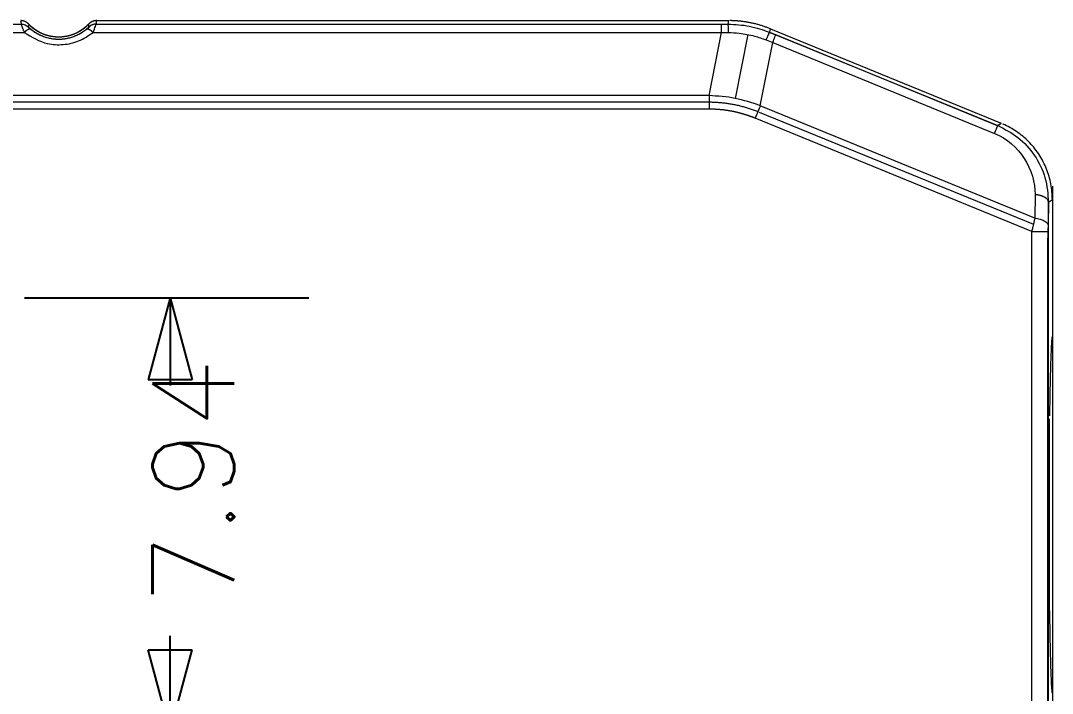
# Model space of a CAD drawing. Extents: x -778 to -614, y -2061 to -1833.
# Drawn here: x -675.78 to -656.89, y -1886.75 to -1874.44 of the extents above; entities that cross this region are included whole.
import ezdxf

# ---------------------------------------------------------------- set-up
doc = ezdxf.new("R2010")
doc.units = 0
doc.header["$MEASUREMENT"] = 0
doc.layers.add('3', color=7, linetype='Continuous')
doc.layers.add('TOP', color=7, linetype='Continuous')
doc.styles.add('helios', font='simplex.shx', dxfattribs={"bigfont": 'bigfont'})
doc.dimstyles.get("Standard").update_dxf_attribs({"dimtxt": 0.18, "dimasz": 0.18, "dimexe": 0.18, "dimexo": 0.0625, "dimgap": 0.09, "dimtad": 0, "dimtih": 1, "dimtoh": 1, "dimdec": 4, "dimzin": 0, "dimdsep": 46, "dimtxsty": 'Standard', "dimcen": 0.09, "dimadec": 0, "dimazin": 0, "dimtfac": 1, "dimtdec": 4, "dimtofl": 0, "dimtmove": 0, "dimatfit": 3, "dimfxl": 1, "dimtolj": 1, "dimtzin": 0, "dimarcsym": 0})

# ---------------------------------------------------------------- blocks, each defined once
blk = doc.blocks.new('_U8')
at = {"color": 92, "linetype": 'Continuous'}
for p, q in [((123.698, 128.677), (128.902, 128.677)), ((126.362, 128.677), (126.362, 127.075)), ((126.362, 120.737), (126.362, 122.495)), ((118.724, 120.737), (128.902, 120.737))]:
    blk.add_line(p, q, dxfattribs=at)
at = {"color": 92}
for p, q in [((126.362, 128.677, 126.362), (125.96, 127.177)), ((126.362, 128.677, 126.362), (126.764, 127.177)), ((126.764, 127.177), (125.96, 127.177)), ((126.362, 120.737, 126.362), (125.96, 122.237)), ((125.96, 122.237), (126.764, 122.237)), ((126.362, 120.737, 126.362), (126.764, 122.237))]:
    blk.add_line(p, q, dxfattribs=at)
at = {"layer": 'TOP', "color": 6, "linetype": 'Continuous', "insert": (127.536, 123.065), "char_height": 1.5, "attachment_point": 7, "rotation": 90, "line_spacing_factor": 0.903614, "style": 'helios'}
blk.add_mtext('\\W01.000;7.94', dxfattribs=at)
blk = doc.blocks.new('*D82')
at = {"color": 0, "linetype": 'Continuous', "lineweight": 0}
for p, q in [((-697.091, -1877.465), (-697.091, -1897.642)), ((-656.891, -1877.465), (-656.891, -1897.642)), ((-696.911, -1897.462), (-683.498, -1897.462)), ((-657.071, -1897.462), (-670.485, -1897.462))]:
    blk.add_line(p, q, dxfattribs=at)
for points in [[(-696.911, -1897.432), (-696.911, -1897.492), (-697.091, -1897.462)], [(-657.071, -1897.432), (-657.071, -1897.492), (-656.891, -1897.462)]]:
    blk.add_solid(points, dxfattribs=at)
at = {"layer": 'Defpoints', "color": 0, "linetype": 'Continuous', "lineweight": 0}
for p in [(-697.091, -1877.402), (-656.891, -1877.402), (-656.891, -1897.462)]:
    blk.add_point(p, dxfattribs=at)
at = {"color": 0, "linetype": 'Continuous', "lineweight": 0, "insert": (-676.991, -1897.462), "char_height": 3.5, "attachment_point": 5}
blk.add_mtext('\\A1;40.20', dxfattribs=at)

msp = doc.modelspace()

# ---------------------------------------------------------------- linework, layer by layer
at = {"layer": '3', "color": 18, "linetype": 'Continuous', "lineweight": 0}
for p, q in [((-677.36, -1874.504), (-675.769, -1874.504)), ((-677.359, -1874.501), (-675.769, -1874.501)), ((-674.395, -1874.504), (-662.948, -1874.504)), ((-674.394, -1874.501), (-662.948, -1874.501)), ((-662.826, -1874.501), (-662.814, -1874.438)), ((-677.416, -1874.654), (-675.712, -1874.654)), ((-675.601, -1874.591), (-675.648, -1874.542)), ((-674.516, -1874.542), (-674.562, -1874.591)), ((-674.451, -1874.654), (-662.948, -1874.654)), ((-663.175, -1875.81), (-662.948, -1874.654)), ((-662.469, -1874.691), (-662.698, -1875.86)), ((-662.066, -1874.651), (-662.053, -1874.587)), ((-657.893, -1876.361), (-661.954, -1874.7)), ((-661.953, -1874.697), (-657.892, -1876.358)), ((-662.238, -1875.994), (-662.011, -1874.839)), ((-662.011, -1874.839), (-657.949, -1876.5)), ((-663.175, -1875.81), (-696.619, -1875.81)), ((-696.634, -1875.925), (-663.198, -1875.925)), ((-657.212, -1878.051), (-662.238, -1875.994)), ((-663.175, -1876.058), (-696.65, -1876.058)), ((-662.261, -1876.11), (-657.238, -1878.164)), ((-657.268, -1878.295), (-662.332, -1876.223)), ((-657.892, -1876.358), (-657.828, -1876.316)), ((-657.208, -1877.621), (-657.212, -1878.051)), ((-656.962, -1877.759), (-656.891, -1877.711)), ((-656.967, -1877.736), (-656.971, -1878.149)), ((-656.962, -1877.759), (-656.966, -1878.188)), ((-657.268, -1888.67), (-657.268, -1878.295)), ((-656.972, -1888.549), (-656.972, -1878.416)), ((-656.967, -1878.295), (-656.967, -1888.67))]:
    msp.add_line(p, q, dxfattribs=at)
at = {"layer": '3', "color": 213, "linetype": 'Continuous', "lineweight": 0}
for p, q in [((-674.386, -1874.438), (-662.814, -1874.438)), ((-674.386, -1874.438), (-662.814, -1874.438)), ((-662.053, -1874.587), (-657.828, -1876.316)), ((-662.053, -1874.587), (-657.828, -1876.316)), ((-656.891, -1877.711), (-656.891, -1880.216)), ((-656.891, -1877.711), (-656.891, -1880.216)), ((-656.944, -1885.241), (-656.944, -1881.724))]:
    msp.add_line(p, q, dxfattribs=at)
for points in [[(-675.632, -1874.501, 0), (-675.634, -1874.499, 0), (-675.636, -1874.496, 0), (-675.638, -1874.494, 0), (-675.641, -1874.492, 0), (-675.643, -1874.49, 0), (-675.646, -1874.487, 0), (-675.648, -1874.485, 0), (-675.651, -1874.483, 0), (-675.653, -1874.481, 0), (-675.656, -1874.479, 0), (-675.658, -1874.477, 0), (-675.661, -1874.475, 0), (-675.664, -1874.473, 0), (-675.667, -1874.471, 0), (-675.669, -1874.47, 0), (-675.672, -1874.468, 0), (-675.675, -1874.466, 0), (-675.678, -1874.465, 0), (-675.681, -1874.463, 0), (-675.683, -1874.461, 0), (-675.686, -1874.46, 0), (-675.689, -1874.458, 0), (-675.692, -1874.457, 0), (-675.695, -1874.456, 0), (-675.698, -1874.454, 0), (-675.701, -1874.453, 0), (-675.704, -1874.452, 0), (-675.707, -1874.451, 0), (-675.71, -1874.449, 0), (-675.714, -1874.448, 0), (-675.717, -1874.447, 0), (-675.72, -1874.446, 0), (-675.723, -1874.445, 0), (-675.726, -1874.444, 0), (-675.729, -1874.444, 0), (-675.732, -1874.443, 0), (-675.736, -1874.442, 0), (-675.739, -1874.441, 0), (-675.742, -1874.441, 0), (-675.745, -1874.44, 0), (-675.749, -1874.44, 0), (-675.752, -1874.439, 0), (-675.755, -1874.439, 0), (-675.758, -1874.439, 0), (-675.762, -1874.438, 0), (-675.765, -1874.438, 0), (-675.768, -1874.438, 0), (-675.772, -1874.438, 0), (-675.775, -1874.438, 0)], [(-675.631, -1874.501, 0), (-675.634, -1874.499, 0), (-675.636, -1874.496, 0), (-675.638, -1874.494, 0), (-675.641, -1874.492, 0), (-675.643, -1874.49, 0), (-675.646, -1874.487, 0), (-675.648, -1874.485, 0), (-675.651, -1874.483, 0), (-675.653, -1874.481, 0), (-675.656, -1874.479, 0), (-675.658, -1874.477, 0), (-675.661, -1874.475, 0), (-675.664, -1874.473, 0), (-675.667, -1874.471, 0), (-675.669, -1874.47, 0), (-675.672, -1874.468, 0), (-675.675, -1874.466, 0), (-675.678, -1874.465, 0), (-675.681, -1874.463, 0), (-675.683, -1874.461, 0), (-675.686, -1874.46, 0), (-675.689, -1874.458, 0), (-675.692, -1874.457, 0), (-675.695, -1874.456, 0), (-675.698, -1874.454, 0), (-675.701, -1874.453, 0), (-675.704, -1874.452, 0), (-675.707, -1874.451, 0), (-675.71, -1874.449, 0), (-675.714, -1874.448, 0), (-675.717, -1874.447, 0), (-675.72, -1874.446, 0), (-675.723, -1874.445, 0), (-675.726, -1874.444, 0), (-675.729, -1874.444, 0), (-675.732, -1874.443, 0), (-675.736, -1874.442, 0), (-675.739, -1874.442, 0), (-675.742, -1874.441, 0), (-675.745, -1874.44, 0), (-675.749, -1874.44, 0), (-675.752, -1874.439, 0), (-675.755, -1874.439, 0), (-675.758, -1874.439, 0), (-675.762, -1874.438, 0), (-675.765, -1874.438, 0), (-675.768, -1874.438, 0), (-675.772, -1874.438, 0), (-675.775, -1874.438, 0)], [(-674.386, -1874.438, 0), (-674.389, -1874.438, 0), (-674.392, -1874.438, 0), (-674.395, -1874.438, 0), (-674.399, -1874.438, 0), (-674.402, -1874.438, 0), (-674.405, -1874.439, 0), (-674.408, -1874.439, 0), (-674.412, -1874.439, 0), (-674.415, -1874.44, 0), (-674.418, -1874.44, 0), (-674.421, -1874.441, 0), (-674.425, -1874.441, 0), (-674.428, -1874.442, 0), (-674.431, -1874.443, 0), (-674.434, -1874.444, 0), (-674.437, -1874.444, 0), (-674.441, -1874.445, 0), (-674.444, -1874.446, 0), (-674.447, -1874.447, 0), (-674.45, -1874.448, 0), (-674.453, -1874.449, 0), (-674.456, -1874.451, 0), (-674.459, -1874.452, 0), (-674.462, -1874.453, 0), (-674.465, -1874.454, 0), (-674.468, -1874.456, 0), (-674.471, -1874.457, 0), (-674.474, -1874.458, 0), (-674.477, -1874.46, 0), (-674.48, -1874.461, 0), (-674.483, -1874.463, 0), (-674.486, -1874.465, 0), (-674.489, -1874.466, 0), (-674.492, -1874.468, 0), (-674.494, -1874.47, 0), (-674.497, -1874.471, 0), (-674.5, -1874.473, 0), (-674.502, -1874.475, 0), (-674.505, -1874.477, 0), (-674.508, -1874.479, 0), (-674.51, -1874.481, 0), (-674.513, -1874.483, 0), (-674.515, -1874.485, 0), (-674.518, -1874.487, 0), (-674.52, -1874.49, 0), (-674.523, -1874.492, 0), (-674.525, -1874.494, 0), (-674.528, -1874.496, 0), (-674.53, -1874.499, 0)], [(-674.386, -1874.438, 0), (-674.389, -1874.438, 0), (-674.392, -1874.438, 0), (-674.395, -1874.438, 0), (-674.399, -1874.438, 0), (-674.402, -1874.438, 0), (-674.405, -1874.439, 0), (-674.408, -1874.439, 0), (-674.412, -1874.439, 0), (-674.415, -1874.44, 0), (-674.418, -1874.44, 0), (-674.421, -1874.441, 0), (-674.425, -1874.441, 0), (-674.428, -1874.442, 0), (-674.431, -1874.443, 0), (-674.434, -1874.444, 0), (-674.437, -1874.444, 0), (-674.441, -1874.445, 0), (-674.444, -1874.446, 0), (-674.447, -1874.447, 0), (-674.45, -1874.448, 0), (-674.453, -1874.449, 0), (-674.456, -1874.451, 0), (-674.459, -1874.452, 0), (-674.462, -1874.453, 0), (-674.465, -1874.454, 0), (-674.468, -1874.456, 0), (-674.471, -1874.457, 0), (-674.474, -1874.458, 0), (-674.477, -1874.46, 0), (-674.48, -1874.461, 0), (-674.483, -1874.463, 0), (-674.486, -1874.465, 0), (-674.489, -1874.466, 0), (-674.492, -1874.468, 0), (-674.494, -1874.47, 0), (-674.497, -1874.471, 0), (-674.5, -1874.473, 0), (-674.502, -1874.475, 0), (-674.505, -1874.477, 0), (-674.508, -1874.479, 0), (-674.51, -1874.481, 0), (-674.513, -1874.483, 0), (-674.515, -1874.485, 0), (-674.518, -1874.487, 0), (-674.52, -1874.49, 0), (-674.523, -1874.492, 0), (-674.525, -1874.494, 0), (-674.528, -1874.496, 0), (-674.53, -1874.499, 0)], [(-662.053, -1874.587, 0), (-662.068, -1874.581, 0), (-662.082, -1874.576, 0), (-662.097, -1874.57, 0), (-662.111, -1874.565, 0), (-662.126, -1874.559, 0), (-662.141, -1874.554, 0), (-662.155, -1874.549, 0), (-662.17, -1874.544, 0), (-662.185, -1874.539, 0), (-662.2, -1874.534, 0), (-662.215, -1874.529, 0), (-662.229, -1874.525, 0), (-662.244, -1874.52, 0), (-662.259, -1874.516, 0), (-662.274, -1874.511, 0), (-662.289, -1874.507, 0), (-662.305, -1874.503, 0), (-662.32, -1874.499, 0), (-662.335, -1874.496, 0), (-662.35, -1874.492, 0), (-662.365, -1874.488, 0), (-662.38, -1874.485, 0), (-662.396, -1874.482, 0), (-662.411, -1874.478, 0), (-662.426, -1874.475, 0), (-662.442, -1874.472, 0), (-662.457, -1874.47, 0), (-662.472, -1874.467, 0), (-662.488, -1874.464, 0), (-662.503, -1874.462, 0), (-662.519, -1874.459, 0), (-662.534, -1874.457, 0), (-662.549, -1874.455, 0), (-662.565, -1874.453, 0), (-662.58, -1874.451, 0), (-662.596, -1874.45, 0), (-662.611, -1874.448, 0), (-662.627, -1874.446, 0), (-662.643, -1874.445, 0), (-662.658, -1874.444, 0), (-662.674, -1874.443, 0), (-662.689, -1874.442, 0), (-662.705, -1874.441, 0), (-662.72, -1874.44, 0), (-662.736, -1874.439, 0), (-662.752, -1874.439, 0), (-662.767, -1874.438, 0), (-662.783, -1874.438, 0), (-662.798, -1874.438, 0)], [(-662.053, -1874.587, 0), (-662.068, -1874.581, 0), (-662.082, -1874.576, 0), (-662.097, -1874.57, 0), (-662.111, -1874.565, 0), (-662.126, -1874.559, 0), (-662.141, -1874.554, 0), (-662.155, -1874.549, 0), (-662.17, -1874.544, 0), (-662.185, -1874.539, 0), (-662.2, -1874.534, 0), (-662.215, -1874.529, 0), (-662.229, -1874.525, 0), (-662.244, -1874.52, 0), (-662.259, -1874.516, 0), (-662.274, -1874.511, 0), (-662.289, -1874.507, 0), (-662.305, -1874.503, 0), (-662.32, -1874.499, 0), (-662.335, -1874.496, 0), (-662.35, -1874.492, 0), (-662.365, -1874.488, 0), (-662.38, -1874.485, 0), (-662.396, -1874.482, 0), (-662.411, -1874.478, 0), (-662.426, -1874.475, 0), (-662.442, -1874.472, 0), (-662.457, -1874.47, 0), (-662.472, -1874.467, 0), (-662.488, -1874.464, 0), (-662.503, -1874.462, 0), (-662.519, -1874.459, 0), (-662.534, -1874.457, 0), (-662.549, -1874.455, 0), (-662.565, -1874.453, 0), (-662.58, -1874.451, 0), (-662.596, -1874.45, 0), (-662.611, -1874.448, 0), (-662.627, -1874.446, 0), (-662.643, -1874.445, 0), (-662.658, -1874.444, 0), (-662.674, -1874.443, 0), (-662.689, -1874.442, 0), (-662.705, -1874.441, 0), (-662.72, -1874.44, 0), (-662.736, -1874.439, 0), (-662.752, -1874.439, 0), (-662.767, -1874.438, 0), (-662.783, -1874.438, 0), (-662.798, -1874.438, 0)], [(-675.586, -1874.597, 0), (-675.588, -1874.596, 0), (-675.589, -1874.595, 0), (-675.59, -1874.594, 0), (-675.592, -1874.593, 0), (-675.593, -1874.593, 0), (-675.595, -1874.592, 0), (-675.597, -1874.592, 0), (-675.598, -1874.592, 0), (-675.6, -1874.592, 0), (-675.602, -1874.591, 0), (-675.604, -1874.591, 0), (-675.606, -1874.591, 0), (-675.608, -1874.592, 0), (-675.61, -1874.592, 0), (-675.612, -1874.592, 0), (-675.615, -1874.593, 0), (-675.617, -1874.593, 0), (-675.619, -1874.594, 0), (-675.622, -1874.594, 0), (-675.624, -1874.595, 0), (-675.626, -1874.596, 0), (-675.629, -1874.597, 0), (-675.632, -1874.598, 0), (-675.634, -1874.599, 0), (-675.637, -1874.6, 0), (-675.639, -1874.601, 0), (-675.642, -1874.603, 0), (-675.645, -1874.604, 0), (-675.648, -1874.606, 0), (-675.651, -1874.607, 0), (-675.653, -1874.609, 0), (-675.656, -1874.611, 0), (-675.659, -1874.612, 0), (-675.662, -1874.614, 0), (-675.665, -1874.616, 0), (-675.668, -1874.618, 0), (-675.671, -1874.621, 0), (-675.674, -1874.623, 0), (-675.677, -1874.625, 0), (-675.681, -1874.627, 0), (-675.684, -1874.63, 0), (-675.687, -1874.632, 0), (-675.69, -1874.635, 0), (-675.693, -1874.637, 0), (-675.696, -1874.64, 0), (-675.699, -1874.643, 0), (-675.703, -1874.646, 0), (-675.706, -1874.648, 0), (-675.709, -1874.651, 0)], [(-674.451, -1874.654, 0), (-674.455, -1874.651, 0), (-674.458, -1874.648, 0), (-674.461, -1874.646, 0), (-674.464, -1874.643, 0), (-674.467, -1874.64, 0), (-674.471, -1874.637, 0), (-674.474, -1874.635, 0), (-674.477, -1874.632, 0), (-674.48, -1874.63, 0), (-674.483, -1874.627, 0), (-674.486, -1874.625, 0), (-674.489, -1874.623, 0), (-674.492, -1874.621, 0), (-674.495, -1874.618, 0), (-674.498, -1874.616, 0), (-674.501, -1874.614, 0), (-674.504, -1874.612, 0), (-674.507, -1874.611, 0), (-674.51, -1874.609, 0), (-674.513, -1874.607, 0), (-674.516, -1874.606, 0), (-674.519, -1874.604, 0), (-674.521, -1874.603, 0), (-674.524, -1874.601, 0), (-674.527, -1874.6, 0), (-674.529, -1874.599, 0), (-674.532, -1874.598, 0), (-674.535, -1874.597, 0), (-674.537, -1874.596, 0), (-674.54, -1874.595, 0), (-674.542, -1874.594, 0), (-674.544, -1874.594, 0), (-674.547, -1874.593, 0), (-674.549, -1874.593, 0), (-674.551, -1874.592, 0), (-674.553, -1874.592, 0), (-674.555, -1874.592, 0), (-674.558, -1874.591, 0), (-674.56, -1874.591, 0), (-674.561, -1874.591, 0), (-674.563, -1874.592, 0), (-674.565, -1874.592, 0), (-674.567, -1874.592, 0), (-674.569, -1874.592, 0), (-674.57, -1874.593, 0), (-674.572, -1874.593, 0), (-674.573, -1874.594, 0), (-674.575, -1874.595, 0), (-674.576, -1874.596, 0)], [(-656.891, -1877.711, 0), (-656.892, -1877.675, 0), (-656.893, -1877.64, 0), (-656.895, -1877.604, 0), (-656.898, -1877.568, 0), (-656.902, -1877.533, 0), (-656.906, -1877.498, 0), (-656.912, -1877.462, 0), (-656.918, -1877.427, 0), (-656.925, -1877.392, 0), (-656.933, -1877.358, 0), (-656.942, -1877.323, 0), (-656.952, -1877.289, 0), (-656.962, -1877.255, 0), (-656.973, -1877.221, 0), (-656.985, -1877.187, 0), (-656.998, -1877.154, 0), (-657.011, -1877.121, 0), (-657.026, -1877.088, 0), (-657.041, -1877.056, 0), (-657.057, -1877.024, 0), (-657.073, -1876.993, 0), (-657.091, -1876.961, 0), (-657.109, -1876.931, 0), (-657.128, -1876.9, 0), (-657.147, -1876.871, 0), (-657.167, -1876.841, 0), (-657.188, -1876.812, 0), (-657.21, -1876.784, 0), (-657.232, -1876.756, 0), (-657.255, -1876.729, 0), (-657.279, -1876.702, 0), (-657.303, -1876.676, 0), (-657.327, -1876.65, 0), (-657.353, -1876.625, 0), (-657.379, -1876.601, 0), (-657.405, -1876.577, 0), (-657.432, -1876.554, 0), (-657.46, -1876.531, 0), (-657.488, -1876.509, 0), (-657.517, -1876.488, 0), (-657.546, -1876.468, 0), (-657.576, -1876.448, 0), (-657.606, -1876.429, 0), (-657.636, -1876.41, 0), (-657.667, -1876.393, 0), (-657.699, -1876.376, 0), (-657.73, -1876.36, 0), (-657.763, -1876.344, 0), (-657.795, -1876.33, 0)], [(-656.891, -1877.711, 0), (-656.892, -1877.675, 0), (-656.893, -1877.64, 0), (-656.895, -1877.604, 0), (-656.898, -1877.568, 0), (-656.902, -1877.533, 0), (-656.906, -1877.498, 0), (-656.912, -1877.462, 0), (-656.918, -1877.427, 0), (-656.925, -1877.392, 0), (-656.933, -1877.358, 0), (-656.942, -1877.323, 0), (-656.952, -1877.289, 0), (-656.962, -1877.255, 0), (-656.973, -1877.221, 0), (-656.985, -1877.187, 0), (-656.998, -1877.154, 0), (-657.011, -1877.121, 0), (-657.026, -1877.088, 0), (-657.041, -1877.056, 0), (-657.057, -1877.024, 0), (-657.073, -1876.993, 0), (-657.091, -1876.961, 0), (-657.109, -1876.931, 0), (-657.128, -1876.9, 0), (-657.147, -1876.871, 0), (-657.167, -1876.841, 0), (-657.188, -1876.812, 0), (-657.21, -1876.784, 0), (-657.232, -1876.756, 0), (-657.255, -1876.729, 0), (-657.279, -1876.702, 0), (-657.303, -1876.676, 0), (-657.327, -1876.65, 0), (-657.353, -1876.625, 0), (-657.379, -1876.601, 0), (-657.405, -1876.577, 0), (-657.432, -1876.554, 0), (-657.46, -1876.531, 0), (-657.488, -1876.509, 0), (-657.517, -1876.488, 0), (-657.546, -1876.468, 0), (-657.576, -1876.448, 0), (-657.606, -1876.429, 0), (-657.636, -1876.41, 0), (-657.667, -1876.393, 0), (-657.699, -1876.376, 0), (-657.73, -1876.36, 0), (-657.763, -1876.344, 0), (-657.795, -1876.33, 0)], [(-656.962, -1877.759, 0), (-656.963, -1877.755, 0), (-656.963, -1877.751, 0), (-656.964, -1877.747, 0), (-656.965, -1877.743, 0), (-656.966, -1877.739, 0), (-656.967, -1877.736, 0), (-656.969, -1877.732, 0), (-656.971, -1877.728, 0), (-656.973, -1877.724, 0), (-656.975, -1877.721, 0), (-656.977, -1877.717, 0), (-656.98, -1877.713, 0), (-656.983, -1877.71, 0), (-656.986, -1877.706, 0), (-656.989, -1877.703, 0), (-656.993, -1877.699, 0), (-656.997, -1877.696, 0), (-657, -1877.692, 0), (-657.005, -1877.689, 0), (-657.009, -1877.686, 0), (-657.013, -1877.682, 0), (-657.018, -1877.679, 0), (-657.023, -1877.676, 0), (-657.028, -1877.673, 0), (-657.033, -1877.67, 0), (-657.039, -1877.667, 0), (-657.044, -1877.664, 0), (-657.05, -1877.661, 0), (-657.056, -1877.659, 0), (-657.062, -1877.656, 0), (-657.068, -1877.653, 0), (-657.074, -1877.651, 0), (-657.081, -1877.648, 0), (-657.087, -1877.646, 0), (-657.094, -1877.644, 0), (-657.101, -1877.642, 0), (-657.108, -1877.64, 0), (-657.115, -1877.638, 0), (-657.122, -1877.636, 0), (-657.13, -1877.634, 0), (-657.137, -1877.632, 0), (-657.145, -1877.631, 0), (-657.152, -1877.629, 0), (-657.16, -1877.628, 0), (-657.168, -1877.626, 0), (-657.176, -1877.625, 0), (-657.184, -1877.624, 0), (-657.192, -1877.623, 0), (-657.2, -1877.622, 0)], [(-656.891, -1880.216, 0), (-656.893, -1880.217, 0), (-656.894, -1880.219, 0), (-656.895, -1880.222, 0), (-656.896, -1880.227, 0), (-656.897, -1880.233, 0), (-656.899, -1880.24, 0), (-656.9, -1880.248, 0), (-656.901, -1880.258, 0), (-656.902, -1880.269, 0), (-656.903, -1880.281, 0), (-656.905, -1880.295, 0), (-656.906, -1880.309, 0), (-656.907, -1880.325, 0), (-656.908, -1880.343, 0), (-656.909, -1880.361, 0), (-656.911, -1880.381, 0), (-656.912, -1880.402, 0), (-656.913, -1880.424, 0), (-656.914, -1880.448, 0), (-656.915, -1880.473, 0), (-656.916, -1880.499, 0), (-656.917, -1880.526, 0), (-656.919, -1880.554, 0), (-656.92, -1880.584, 0), (-656.921, -1880.614, 0), (-656.922, -1880.646, 0), (-656.923, -1880.679, 0), (-656.924, -1880.713, 0), (-656.925, -1880.748, 0), (-656.926, -1880.785, 0), (-656.927, -1880.822, 0), (-656.928, -1880.861, 0), (-656.929, -1880.9, 0), (-656.93, -1880.941, 0), (-656.931, -1880.983, 0), (-656.932, -1881.026, 0), (-656.933, -1881.069, 0), (-656.934, -1881.114, 0), (-656.935, -1881.16, 0), (-656.936, -1881.207, 0), (-656.937, -1881.254, 0), (-656.938, -1881.303, 0), (-656.938, -1881.353, 0), (-656.939, -1881.403, 0), (-656.94, -1881.454, 0), (-656.941, -1881.507, 0), (-656.942, -1881.56, 0), (-656.942, -1881.614, 0), (-656.943, -1881.668, 0)], [(-656.944, -1885.241, 0), (-656.943, -1885.297, 0), (-656.942, -1885.352, 0), (-656.942, -1885.406, 0), (-656.941, -1885.459, 0), (-656.94, -1885.511, 0), (-656.939, -1885.562, 0), (-656.938, -1885.613, 0), (-656.938, -1885.662, 0), (-656.937, -1885.711, 0), (-656.936, -1885.759, 0), (-656.935, -1885.805, 0), (-656.934, -1885.851, 0), (-656.933, -1885.896, 0), (-656.932, -1885.94, 0), (-656.931, -1885.982, 0), (-656.93, -1886.024, 0), (-656.929, -1886.065, 0), (-656.928, -1886.104, 0), (-656.927, -1886.143, 0), (-656.926, -1886.18, 0), (-656.925, -1886.217, 0), (-656.924, -1886.252, 0), (-656.923, -1886.286, 0), (-656.922, -1886.319, 0), (-656.921, -1886.351, 0), (-656.92, -1886.382, 0), (-656.919, -1886.411, 0), (-656.917, -1886.44, 0), (-656.916, -1886.467, 0), (-656.915, -1886.493, 0), (-656.914, -1886.517, 0), (-656.913, -1886.541, 0), (-656.912, -1886.563, 0), (-656.911, -1886.584, 0), (-656.909, -1886.604, 0), (-656.908, -1886.623, 0), (-656.907, -1886.64, 0), (-656.906, -1886.656, 0), (-656.905, -1886.671, 0), (-656.903, -1886.684, 0), (-656.902, -1886.697, 0), (-656.901, -1886.707, 0), (-656.9, -1886.717, 0), (-656.899, -1886.726, 0), (-656.897, -1886.733, 0), (-656.896, -1886.739, 0), (-656.895, -1886.743, 0), (-656.894, -1886.746, 0), (-656.893, -1886.748, 0)]]:
    msp.add_polyline3d(points, dxfattribs=at)
at = {"layer": '3', "color": 18, "linetype": 'Continuous', "lineweight": 0}
for points in [[(-663.198, -1875.925, 0), (-663.178, -1875.925, 0), (-663.159, -1875.926, 0), (-663.14, -1875.926, 0), (-663.12, -1875.927, 0), (-663.101, -1875.927, 0), (-663.082, -1875.928, 0), (-663.063, -1875.929, 0), (-663.043, -1875.93, 0), (-663.024, -1875.931, 0), (-663.005, -1875.933, 0), (-662.986, -1875.934, 0), (-662.967, -1875.936, 0), (-662.948, -1875.938, 0), (-662.929, -1875.94, 0), (-662.909, -1875.942, 0), (-662.89, -1875.944, 0), (-662.871, -1875.947, 0), (-662.852, -1875.949, 0), (-662.834, -1875.952, 0), (-662.815, -1875.955, 0), (-662.796, -1875.958, 0), (-662.777, -1875.961, 0), (-662.758, -1875.964, 0), (-662.739, -1875.968, 0), (-662.72, -1875.971, 0), (-662.702, -1875.975, 0), (-662.683, -1875.979, 0), (-662.664, -1875.983, 0), (-662.646, -1875.987, 0), (-662.627, -1875.992, 0), (-662.608, -1875.996, 0), (-662.59, -1876.001, 0), (-662.571, -1876.006, 0), (-662.553, -1876.011, 0), (-662.534, -1876.016, 0), (-662.516, -1876.021, 0), (-662.497, -1876.026, 0), (-662.479, -1876.032, 0), (-662.461, -1876.038, 0), (-662.442, -1876.043, 0), (-662.424, -1876.049, 0), (-662.406, -1876.055, 0), (-662.388, -1876.062, 0), (-662.369, -1876.068, 0), (-662.351, -1876.075, 0), (-662.333, -1876.081, 0), (-662.315, -1876.088, 0), (-662.297, -1876.095, 0), (-662.279, -1876.102, 0)], [(-656.971, -1878.149, 0), (-656.971, -1878.154, 0), (-656.971, -1878.159, 0), (-656.971, -1878.164, 0), (-656.971, -1878.169, 0), (-656.971, -1878.174, 0), (-656.971, -1878.179, 0), (-656.971, -1878.184, 0), (-656.971, -1878.189, 0), (-656.971, -1878.194, 0), (-656.971, -1878.199, 0), (-656.971, -1878.204, 0), (-656.971, -1878.209, 0), (-656.971, -1878.215, 0), (-656.971, -1878.22, 0), (-656.971, -1878.225, 0), (-656.971, -1878.23, 0), (-656.972, -1878.235, 0), (-656.972, -1878.241, 0), (-656.972, -1878.246, 0), (-656.972, -1878.251, 0), (-656.972, -1878.257, 0), (-656.972, -1878.262, 0), (-656.972, -1878.267, 0), (-656.972, -1878.273, 0), (-656.972, -1878.278, 0), (-656.972, -1878.283, 0), (-656.972, -1878.289, 0), (-656.972, -1878.294, 0), (-656.972, -1878.3, 0), (-656.972, -1878.305, 0), (-656.972, -1878.311, 0), (-656.972, -1878.316, 0), (-656.972, -1878.322, 0), (-656.972, -1878.327, 0), (-656.972, -1878.333, 0), (-656.972, -1878.338, 0), (-656.972, -1878.344, 0), (-656.972, -1878.349, 0), (-656.972, -1878.355, 0), (-656.972, -1878.36, 0), (-656.972, -1878.366, 0), (-656.972, -1878.371, 0), (-656.972, -1878.377, 0), (-656.972, -1878.383, 0), (-656.972, -1878.388, 0), (-656.972, -1878.394, 0), (-656.972, -1878.399, 0), (-656.972, -1878.405, 0), (-656.972, -1878.411, 0)]]:
    msp.add_polyline3d(points, dxfattribs=at)
for points, degree in [([(-675.778, -1874.438), (-675.775, -1874.459), (-675.772, -1874.48), (-675.769, -1874.501)], 3), ([(-675.769, -1874.501), (-675.719, -1874.501), (-675.669, -1874.521), (-675.632, -1874.556)], 3), ([(-675.631, -1874.501), (-675.632, -1874.519), (-675.632, -1874.537), (-675.632, -1874.556)], 3), ([(-674.532, -1874.556), (-674.532, -1874.537), (-674.532, -1874.519), (-674.532, -1874.501)], 3), ([(-674.394, -1874.501), (-674.391, -1874.48), (-674.388, -1874.459), (-674.386, -1874.438)], 3), ([(-662.948, -1874.654), (-662.905, -1874.654), (-662.862, -1874.655), (-662.819, -1874.655)], 3), ([(-662.131, -1874.791), (-662.091, -1874.806), (-662.051, -1874.822), (-662.011, -1874.838)], 3), ([(-662.238, -1875.994), (-662.267, -1876.064), (-662.299, -1876.144), (-662.332, -1876.223)], 3), ([(-657.949, -1876.5), (-657.489, -1876.689), (-657.204, -1877.173), (-657.208, -1877.621)], 3), ([(-656.983, -1877.537), (-656.974, -1877.611), (-656.968, -1877.685), (-656.962, -1877.759)], 3), ([(-657.212, -1878.051), (-657.077, -1878.064), (-656.968, -1878.124), (-656.966, -1878.188)], 3), ([(-656.966, -1878.188), (-656.967, -1878.238), (-656.967, -1878.295)], 2)]:
    msp.add_open_spline(points, degree=degree, dxfattribs=at)
for points, degree, knots in [([(-675.77, -1874.499), (-675.769, -1874.503), (-675.768, -1874.507), (-675.764, -1874.519), (-675.757, -1874.538), (-675.75, -1874.556), (-675.745, -1874.572), (-675.738, -1874.589), (-675.731, -1874.609), (-675.722, -1874.631), (-675.715, -1874.646), (-675.712, -1874.654)], 3, [0, 0, 0, 0, 0.156158, 0.319317, 0.488817, 0.566083, 0.646643, 0.730424, 0.817331, 0.907205, 1, 1, 1, 1]), ([(-674.451, -1874.654), (-674.435, -1874.612), (-674.402, -1874.528), (-674.397, -1874.51), (-674.394, -1874.501)], 3, [0, 0, 0, 0, 0.511089, 1, 1, 1, 1]), ([(-662.826, -1874.501), (-662.696, -1874.508), (-662.435, -1874.52), (-662.189, -1874.607), (-662.066, -1874.651)], 3, [0, 0, 0, 0, 0.500003, 1, 1, 1, 1]), ([(-675.712, -1874.654), (-675.576, -1874.738), (-675.36, -1874.869), (-674.996, -1874.887), (-674.7, -1874.822), (-674.537, -1874.712), (-674.451, -1874.654)], 3, [0, 0, 0, 0, 0.35213, 0.556842, 0.768359, 1, 1, 1, 1]), ([(-675.632, -1874.556), (-675.621, -1874.566), (-675.608, -1874.578), (-675.594, -1874.59), (-675.586, -1874.597)], 3, [0, 0, 0, 0, 0.701781, 1, 1, 1, 1]), ([(-675.592, -1874.594), (-675.567, -1874.614), (-675.417, -1874.722), (-675.082, -1874.82), (-674.746, -1874.722), (-674.597, -1874.614), (-674.572, -1874.594)], 3, [0, 0, 0, 0, 0.088488, 0.5, 0.911512, 1, 1, 1, 1]), ([(-675.586, -1874.597), (-675.575, -1874.606), (-675.552, -1874.624), (-675.516, -1874.648), (-675.478, -1874.671), (-675.439, -1874.692), (-675.399, -1874.71), (-675.359, -1874.726), (-675.318, -1874.74), (-675.276, -1874.752), (-675.233, -1874.761), (-675.19, -1874.768), (-675.147, -1874.773), (-675.104, -1874.775), (-675.061, -1874.776), (-675.005, -1874.772), (-674.938, -1874.764), (-674.86, -1874.745), (-674.784, -1874.719), (-674.711, -1874.685), (-674.641, -1874.645), (-674.599, -1874.613), (-674.577, -1874.597)], 3, [0, 0, 0, 0, 0.042444, 0.084345, 0.125724, 0.166614, 0.207049, 0.247064, 0.286695, 0.325981, 0.364962, 0.403684, 0.442197, 0.480559, 0.51883, 0.557078, 0.628109, 0.699922, 0.772793, 0.846957, 0.922629, 1, 1, 1, 1]), ([(-674.577, -1874.597), (-674.573, -1874.593), (-674.566, -1874.587), (-674.556, -1874.578), (-674.547, -1874.571), (-674.539, -1874.564), (-674.533, -1874.557)], 3, [0, 0, 0, 0, 0.153364, 0.29868, 0.438929, 1, 1, 1, 1]), ([(-662.819, -1874.655), (-662.754, -1874.656), (-662.593, -1874.666), (-662.362, -1874.71), (-662.2, -1874.763), (-662.131, -1874.791)], 3, [0, 0, 0, 0, 0.276109, 0.684865, 1, 1, 1, 1]), ([(-663.175, -1875.81), (-663.175, -1875.847), (-663.175, -1875.888), (-663.175, -1875.972), (-663.175, -1876.015), (-663.175, -1876.058)], 3, [0, 0, 0, 0, 0.5, 0.5, 1, 1, 1, 1]), ([(-662.238, -1875.994), (-662.39, -1875.943), (-662.542, -1875.891), (-662.855, -1875.829), (-663.015, -1875.82), (-663.175, -1875.81)], 3, [0, 0, 0, 0, 0.5, 0.500011, 1, 1, 1, 1]), ([(-662.332, -1876.223), (-662.433, -1876.182), (-662.537, -1876.151), (-662.638, -1876.121), (-662.745, -1876.099), (-662.954, -1876.058), (-663.175, -1876.058)], 2, [0, 0, 0, 0.25, 0.25, 0.5, 0.5, 1, 1, 1]), ([(-657.949, -1876.5), (-657.932, -1876.458), (-657.918, -1876.422), (-657.897, -1876.373), (-657.893, -1876.361), (-657.891, -1876.357)], 3, [0, 0, 0, 0, 0.5, 0.5, 1, 1, 1, 1]), ([(-657.212, -1878.051), (-657.216, -1878.07), (-657.225, -1878.108), (-657.236, -1878.157), (-657.246, -1878.197), (-657.253, -1878.227), (-657.26, -1878.26), (-657.266, -1878.283), (-657.268, -1878.295)], 3, [0, 0, 0, 0, 0.24915, 0.50032, 0.609175, 0.728756, 0.859044, 1, 1, 1, 1]), ([(-657.268, -1878.295), (-657.233, -1878.295), (-657.195, -1878.295), (-657.122, -1878.295), (-657.086, -1878.295), (-657.028, -1878.295), (-657.004, -1878.295), (-656.975, -1878.295), (-656.971, -1878.295), (-656.966, -1878.295)], 3, [0, 0, 0, 0, 0.25, 0.25, 0.5, 0.5, 0.75, 0.75, 1, 1, 1, 1])]:
    msp.add_open_spline(points, degree=degree, knots=knots, dxfattribs=at)
at = {"layer": '3', "color": 213, "linetype": 'Continuous', "lineweight": 0}
for points, degree, knots in [([(-674.532, -1874.501), (-674.566, -1874.538), (-674.722, -1874.673), (-675.082, -1874.789), (-675.442, -1874.673), (-675.597, -1874.538), (-675.631, -1874.501)], 3, [0, 0, 0, 0, 0.121771, 0.5, 0.878229, 1, 1, 1, 1]), ([(-674.532, -1874.501), (-674.639, -1874.615), (-674.782, -1874.677), (-674.853, -1874.707), (-674.929, -1874.723), (-675.005, -1874.739), (-675.082, -1874.739), (-675.158, -1874.739), (-675.235, -1874.723), (-675.31, -1874.708), (-675.381, -1874.677), (-675.525, -1874.615), (-675.631, -1874.501)], 2, [0, 0, 0, 0.25, 0.25, 0.375, 0.375, 0.5, 0.5, 0.625, 0.625, 0.75, 0.75, 1, 1, 1]), ([(-662.948, -1874.654), (-662.948, -1874.609), (-662.948, -1874.57), (-662.948, -1874.517), (-662.948, -1874.504), (-662.948, -1874.499)], 3, [0, 0, 0, 0, 0.5, 0.5, 1, 1, 1, 1]), ([(-662.011, -1874.838), (-661.994, -1874.796), (-661.98, -1874.76), (-661.959, -1874.711), (-661.954, -1874.699), (-661.952, -1874.695)], 3, [0, 0, 0, 0, 0.5, 0.5, 1, 1, 1, 1]), ([(-657.892, -1876.358), (-657.762, -1876.425), (-657.499, -1876.559), (-657.2, -1876.899), (-657.031, -1877.24), (-656.993, -1877.461), (-656.983, -1877.537)], 3, [0, 0, 0, 0, 0.26933, 0.549801, 0.844962, 1, 1, 1, 1])]:
    msp.add_open_spline(points, degree=degree, knots=knots, dxfattribs=at)
at = {"layer": '3', "color": 18, "linetype": 'Continuous', "lineweight": 0}
msp.add_rational_spline([(-674.394, -1874.501), (-674.447, -1874.501), (-674.495, -1874.521), (-674.532, -1874.556)], [1.00250205772, 0.989535752859, 1.02696548613, 1.11479125753], degree=3, dxfattribs=at)
at = {"layer": '3', "color": 213, "linetype": 'Continuous', "lineweight": 0}
for points, degree in [([(-662.948, -1874.501), (-662.887, -1874.501), (-662.826, -1874.501)], 2), ([(-662.819, -1874.655), (-662.821, -1874.564), (-662.823, -1874.503), (-662.827, -1874.501)], 3), ([(-662.066, -1874.651), (-662.009, -1874.674), (-661.953, -1874.697)], 2)]:
    msp.add_open_spline(points, degree=degree, dxfattribs=at)
msp.add_rational_spline([(-662.131, -1874.791), (-662.093, -1874.703), (-662.07, -1874.651), (-662.065, -1874.651)], [1.0716768581, 0.976432186432, 0.976108815602, 1.07070674561], degree=3, dxfattribs=at)

# ---------------------------------------------------------------- block references
at = {"layer": 'TOP', "color": 6, "linetype": 'Continuous', "lineweight": 0}
msp.add_blockref('_U8', (-799.403, -2008.19), dxfattribs=at)

# ---------------------------------------------------------------- dimensions: what is measured, and where the dimension line sits
at = {"linetype": 'Continuous', "lineweight": 0}
dim = msp.add_linear_dim(base=(-656.891, -1897.462), p1=(-697.091, -1877.402), p2=(-656.891, -1877.402), dimstyle='Standard', override={"dimtxt": 3.5, "dimdec": 2, "dimdsep": 0, "dimtdec": 2, "dimlwd": 0, "dimlwe": 0}, dxfattribs=at)
dim.commit()
dim.dimension.update_dxf_attribs({"geometry": '*D82', "text_midpoint": (-676.991, -1897.462)})

doc.saveas('drawing.dxf')
